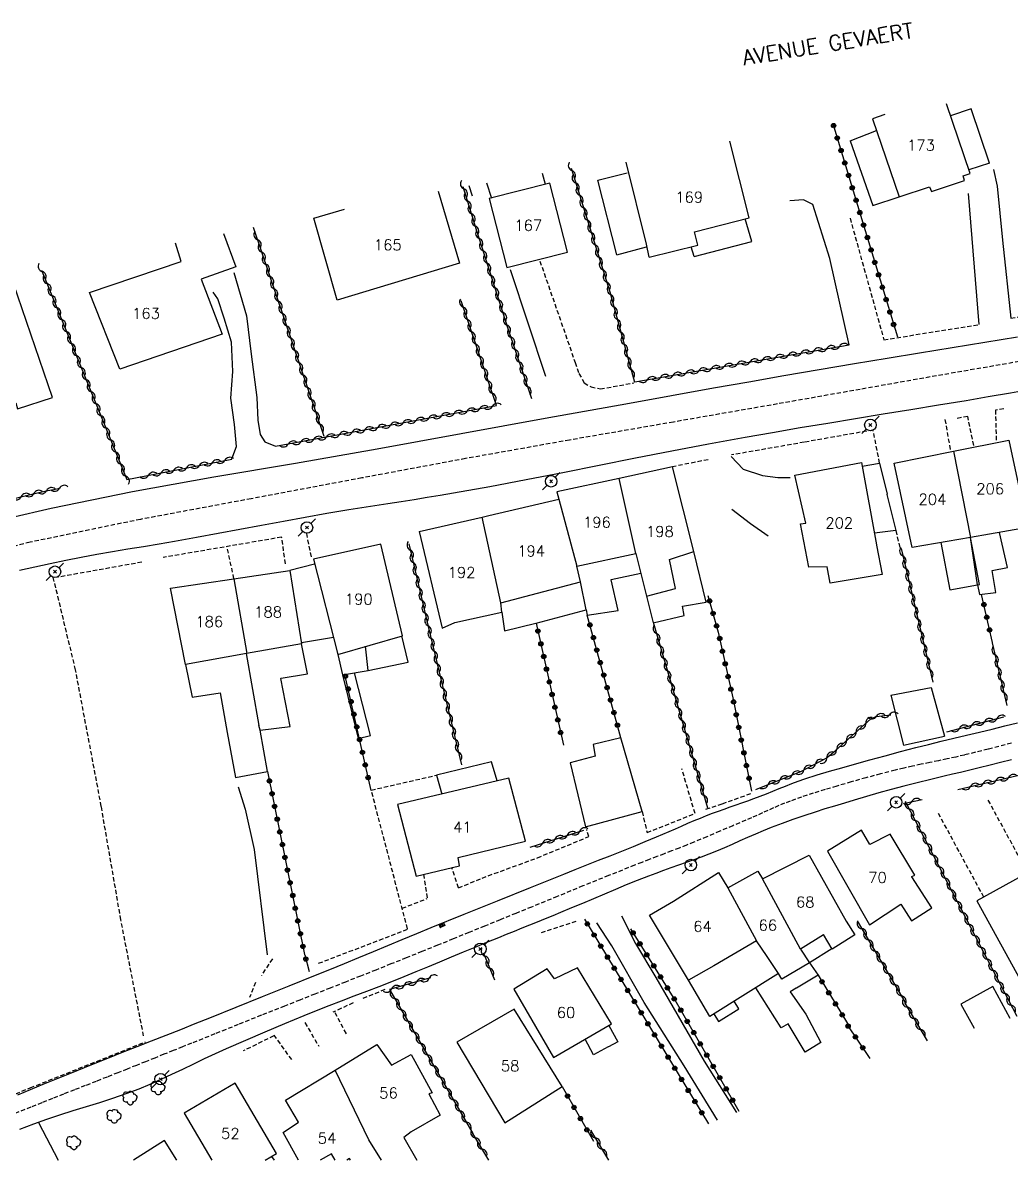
# Model space of a CAD drawing. Header units: millimetres. Extents: x 159000 to 160002, y 156999 to 158000.
# Drawn here: x 159634.4 to 159748.6, y 157000 to 157131.4 of the extents above; entities that cross this region are included whole.
import ezdxf
from ezdxf.enums import TextEntityAlignment as Align

# ---------------------------------------------------------------- set-up
doc = ezdxf.new("R2010")
doc.units = ezdxf.units.MM
doc.linetypes.add('DASHED', pattern=[0.75, 0.5, -0.25])
doc.layers.get('0').update_dxf_attribs({"linetype": 'CONTINUOUS'})
for name, color, linetype in [('W0001', 6, 'DASHED'), ('W0008', 7, 'CONTINUOUS'), ('W0014', 7, 'CONTINUOUS'), ('W0017', 7, 'CONTINUOUS'), ('W0101', 7, 'CONTINUOUS'), ('W0104', 1, 'CONTINUOUS'), ('W0112', 1, 'DASHED'), ('W0300', 7, 'CONTINUOUS'), ('W0310', 3, 'CONTINUOUS'), ('W0323', 7, 'CONTINUOUS'), ('W0401', 7, 'CONTINUOUS'), ('W0473', 7, 'CONTINUOUS'), ('W0989', 7, 'CONTINUOUS'), ('W0991', 7, 'CONTINUOUS'), ('W1102', 7, 'CONTINUOUS')]:
    doc.layers.add(name, color=color, linetype=linetype)
doc.styles.get("Standard").update_dxf_attribs({"font": 'romans.shx', "width": 0.85})

# ---------------------------------------------------------------- blocks, each defined once
blk = doc.blocks.new('T473')
for p, q in [((-0.166667, 0.166667), (0.166667, -0.166667)), ((-0.166667, -0.166667), (0.166667, 0.166667)), ((0.500001, 0.500001), (1.000002, 1.000002)), ((-1.000002, -1.000002), (-0.500001, -0.500001))]:
    blk.add_line(p, q)
blk.add_ellipse((0, 0), major_axis=(0.471405, 0.471405), ratio=1, start_param=5.4977871438, end_param=11.780972451)
blk = doc.blocks.new('T401')
for p, q in [((-0.3, 0.3), (0, 0.3)), ((-0.3, -0.25), (-0.3, 0.3)), ((-0.3, 0.15), (0, 0.15)), ((-0.3, 0), (0, 0)), ((0, 0.3), (0, -0.25)), ((-0.3, -0.15), (0, -0.15)), ((-0.3, -0.25), (-0.3, -0.3)), ((-0.3, -0.3), (0, -0.3)), ((0, -0.3), (0, -0.25))]:
    blk.add_line(p, q)
blk = doc.blocks.new('T300')
for p, q in [((-0.8, 0.51), (-0.86, 0.34)), ((-0.86, 0.34), (-0.86, 0.17)), ((-0.86, 0.17), (-0.74, 0.06)), ((-0.69, 0.63), (-0.8, 0.51)), ((-0.8, -0.06), (-0.74, 0.06)), ((-0.74, 0.06), (-0.69, 0.11)), ((-0.57, 0.69), (-0.69, 0.63)), ((-0.46, 0.69), (-0.57, 0.69)), ((-0.29, 0.63), (-0.46, 0.69)), ((-0.29, 0.63), (-0.17, 0.74)), ((-0.23, 0.57), (-0.29, 0.63)), ((-0.17, 0.74), (-0.06, 0.8)), ((-0.06, 0.8), (0.06, 0.8)), ((0.06, 0.8), (0.23, 0.74)), ((0.23, 0.74), (0.34, 0.63)), ((0.34, 0.63), (0.4, 0.51)), ((0.46, 0.46), (0.34, 0.46)), ((0.4, 0.51), (0.4, 0.46)), ((0.57, 0.4), (0.46, 0.46)), ((0.57, 0.4), (0.69, 0.29)), ((0.69, 0.29), (0.74, 0.17)), ((0.74, 0.06), (0.69, -0.17)), ((0.74, 0.17), (0.74, 0.06)), ((-0.8, -0.17), (-0.8, -0.06)), ((-0.8, -0.23), (-0.8, -0.17)), ((-0.74, -0.34), (-0.8, -0.23)), ((-0.69, -0.4), (-0.74, -0.34)), ((-0.51, -0.46), (-0.69, -0.4)), ((-0.4, -0.46), (-0.51, -0.46)), ((-0.4, -0.46), (-0.34, -0.46)), ((-0.34, -0.46), (-0.34, -0.4)), ((-0.34, -0.51), (-0.34, -0.46)), ((-0.29, -0.63), (-0.34, -0.51)), ((-0.17, -0.74), (-0.29, -0.63)), ((-0.06, -0.8), (-0.17, -0.74)), ((0.06, -0.8), (-0.06, -0.8)), ((0.17, -0.74), (0.06, -0.8)), ((0.23, -0.69), (0.17, -0.74)), ((0.29, -0.46), (0.23, -0.46)), ((0.29, -0.63), (0.23, -0.69)), ((0.46, -0.4), (0.29, -0.46)), ((0.34, -0.51), (0.29, -0.63)), ((0.34, -0.51), (0.34, -0.46)), ((0.57, -0.34), (0.46, -0.4)), ((0.63, -0.29), (0.57, -0.34)), ((0.69, -0.17), (0.63, -0.29))]:
    blk.add_line(p, q)
blk = doc.blocks.new('t310o')
at = {"color": 0, "linetype": 'Continuous'}
for centre, start, end in [((-0.5, 0.38), 216.8699, 323.1304), ((0.5, -0.37), 36.8699, 143.1303)]:
    blk.add_arc(centre, 0.625, start, end, dxfattribs=at)
blk = doc.blocks.new('t323o')
at = {"color": 0, "linetype": 'Continuous'}
for radius in [0.25, 0.15]:
    blk.add_circle((0, 0), radius, dxfattribs=at)

msp = doc.modelspace()

# ---------------------------------------------------------------- linework, layer by layer
at = {"layer": 'W0001'}
for points in [[(159825.43, 157101.82), (159820.77, 157101.36), (159816.12, 157100.92), (159811.46, 157100.48), (159806.8, 157100.03), (159802.14, 157099.57), (159797.49, 157099.07), (159792.84, 157098.54), (159784.57, 157097.5), (159776.31, 157096.38), (159768.06, 157095.2), (159759.82, 157093.95), (159750.24, 157092.39), (159740.67, 157090.74), (159731.11, 157089.05), (159721.55, 157087.36), (159709.53, 157085.27), (159697.52, 157083.19), (159685.52, 157081.05), (159673.53, 157078.81), (159660.75, 157076.41), (159647.96, 157074.03), (159635.21, 157071.39), (159622.58, 157068.24)], [(159748.59, 157048.18), (159745.88, 157047.48), (159743.16, 157046.81), (159742.16, 157046.58), (159741.16, 157046.36), (159740.16, 157046.15), (159739.16, 157045.95), (159738.15, 157045.74), (159737.15, 157045.52), (159736.15, 157045.3), (159735.16, 157045.06), (159733.46, 157044.63), (159731.77, 157044.18), (159730.08, 157043.71), (159728.4, 157043.21), (159727.05, 157042.81), (159725.69, 157042.39), (159724.35, 157041.95), (159723.02, 157041.48), (159722.37, 157041.23), (159721.72, 157040.96), (159721.08, 157040.69), (159720.45, 157040.41), (159719.81, 157040.12), (159719.18, 157039.84), (159718.54, 157039.56), (159717.9, 157039.28), (159716.4, 157038.64), (159714.9, 157038), (159713.4, 157037.36), (159711.9, 157036.74), (159711.04, 157036.4), (159710.19, 157036.06), (159709.33, 157035.73), (159708.47, 157035.4), (159707.61, 157035.07), (159706.75, 157034.75), (159705.89, 157034.41), (159705.04, 157034.08), (159702.05, 157032.88), (159699.08, 157031.68), (159696.1, 157030.46), (159693.13, 157029.25), (159691.32, 157028.52), (159689.51, 157027.78), (159687.7, 157027.04), (159685.89, 157026.31), (159684.08, 157025.57), (159682.28, 157024.83), (159680.46, 157024.1), (159678.65, 157023.37), (159676.9, 157022.67), (159675.15, 157021.97), (159673.39, 157021.28), (159671.64, 157020.59), (159669.88, 157019.89), (159668.12, 157019.2), (159666.37, 157018.51), (159664.61, 157017.81), (159661.93, 157016.74), (159659.24, 157015.67), (159656.56, 157014.59), (159653.88, 157013.52), (159652.81, 157013.09), (159651.75, 157012.66), (159650.68, 157012.24), (159649.62, 157011.81), (159648.55, 157011.38), (159647.49, 157010.96), (159646.42, 157010.53), (159645.36, 157010.11), (159644.1, 157009.61), (159642.84, 157009.11), (159641.59, 157008.62), (159640.33, 157008.12), (159639.07, 157007.63), (159637.82, 157007.13), (159636.56, 157006.63), (159635.31, 157006.13), (159632.44, 157004.99)]]:
    msp.add_lwpolyline(points, dxfattribs=at)
at = {"layer": 'W0008'}
for points in [[(159633.8, 157007.57), (159636.71, 157008.77), (159639.62, 157009.96), (159642.54, 157011.13), (159644.21, 157011.81), (159645.89, 157012.48), (159647.57, 157013.14), (159649.25, 157013.8), (159650.94, 157014.46), (159652.62, 157015.12), (159654.3, 157015.78), (159655.97, 157016.45), (159659.03, 157017.67), (159662.08, 157018.9), (159665.13, 157020.13), (159668.18, 157021.37), (159669.85, 157022.05), (159671.52, 157022.74), (159673.2, 157023.43), (159674.87, 157024.13), (159676.54, 157024.82), (159678.21, 157025.51), (159679.88, 157026.2), (159681.56, 157026.88), (159685.38, 157028.43), (159689.2, 157029.97), (159693.03, 157031.51), (159696.86, 157033.04), (159698.2, 157033.58), (159699.55, 157034.12), (159700.89, 157034.65), (159702.24, 157035.18), (159703.58, 157035.72), (159704.92, 157036.26), (159706.26, 157036.81), (159707.6, 157037.36), (159708.32, 157037.66), (159709.04, 157037.97), (159709.76, 157038.29), (159710.48, 157038.6), (159711.2, 157038.92), (159711.92, 157039.23), (159712.65, 157039.53), (159713.37, 157039.82), (159714.05, 157040.08), (159714.73, 157040.33), (159715.41, 157040.57), (159716.09, 157040.81), (159716.77, 157041.05), (159717.45, 157041.29), (159718.13, 157041.53), (159718.81, 157041.78), (159719.55, 157042.06), (159720.28, 157042.34), (159721.02, 157042.64), (159721.75, 157042.93), (159722.48, 157043.22), (159723.21, 157043.51), (159723.95, 157043.78), (159724.7, 157044.04), (159726.13, 157044.51), (159727.56, 157044.93), (159729.01, 157045.34), (159730.45, 157045.75), (159732.22, 157046.24), (159734, 157046.73), (159735.77, 157047.2), (159737.55, 157047.66), (159739.01, 157048.03), (159740.48, 157048.4), (159741.94, 157048.75), (159743.41, 157049.11), (159744.88, 157049.46), (159746.34, 157049.81), (159747.81, 157050.17), (159749.27, 157050.53)], [(159748.58, 157046.25), (159747.34, 157045.94), (159746.11, 157045.63), (159744.87, 157045.33), (159743.64, 157045.02), (159742.7, 157044.8), (159741.77, 157044.58), (159740.83, 157044.36), (159739.89, 157044.14), (159738.95, 157043.92), (159738.02, 157043.69), (159737.08, 157043.46), (159736.15, 157043.22), (159734.71, 157042.83), (159733.28, 157042.43), (159731.85, 157042.01), (159730.42, 157041.59), (159729.29, 157041.26), (159728.16, 157040.92), (159727.02, 157040.58), (159725.9, 157040.22), (159724.62, 157039.79), (159723.35, 157039.36), (159722.08, 157038.9), (159720.82, 157038.43), (159719.91, 157038.06), (159719.01, 157037.68), (159718.11, 157037.29), (159717.21, 157036.89), (159716.32, 157036.49), (159715.42, 157036.09), (159714.52, 157035.71), (159713.61, 157035.34), (159712.75, 157035.01), (159711.88, 157034.69), (159711, 157034.38), (159710.13, 157034.07), (159709.25, 157033.77), (159708.38, 157033.46), (159707.51, 157033.14), (159706.64, 157032.82), (159705.36, 157032.31), (159704.09, 157031.8), (159702.83, 157031.27), (159701.56, 157030.74), (159700.3, 157030.2), (159699.03, 157029.67), (159697.77, 157029.14), (159696.5, 157028.61), (159695.6, 157028.25), (159694.71, 157027.89), (159693.81, 157027.52), (159692.91, 157027.16), (159692.01, 157026.8), (159691.12, 157026.44), (159690.22, 157026.08), (159689.32, 157025.71), (159687.96, 157025.15), (159686.59, 157024.59), (159685.23, 157024.02), (159683.87, 157023.45), (159682.51, 157022.88), (159681.14, 157022.31), (159679.78, 157021.75), (159678.41, 157021.19), (159676.97, 157020.62), (159675.52, 157020.05), (159674.07, 157019.5), (159672.62, 157018.94), (159671.17, 157018.38), (159669.73, 157017.82), (159668.28, 157017.26), (159666.84, 157016.68), (159664.59, 157015.75), (159662.33, 157014.8), (159660.09, 157013.84), (159657.85, 157012.86), (159656.59, 157012.29), (159655.33, 157011.7), (159654.08, 157011.1), (159652.83, 157010.5), (159651.57, 157009.9), (159650.31, 157009.32), (159649.04, 157008.76), (159647.76, 157008.23), (159646.26, 157007.67), (159644.74, 157007.14), (159643.22, 157006.64), (159641.69, 157006.16), (159640.16, 157005.69), (159638.63, 157005.2), (159637.11, 157004.7), (159635.6, 157004.16), (159633.99, 157003.55)]]:
    msp.add_lwpolyline(points, dxfattribs=at)
at = {"layer": 'W0014'}
for points in [[(159749.3, 157095.06), (159745.53, 157094.46), (159741.75, 157093.85), (159737.98, 157093.24), (159734.21, 157092.63), (159730.44, 157092), (159726.37, 157091.31), (159722.3, 157090.6), (159718.23, 157089.89), (159714.17, 157089.17), (159704.45, 157087.43), (159694.73, 157085.67), (159685.01, 157083.9), (159675.3, 157082.13), (159665.88, 157080.49), (159656.45, 157078.91), (159647.03, 157077.23), (159637.66, 157075.3), (159632.99, 157074.2)], [(159634, 157068.16), (159637.55, 157068.95), (159639.33, 157069.33), (159641.12, 157069.67), (159642.92, 157070), (159644.72, 157070.31), (159646.51, 157070.61), (159648.31, 157070.91), (159650.11, 157071.21), (159651.91, 157071.53), (159654.42, 157071.99), (159656.94, 157072.45), (159659.45, 157072.91), (159661.96, 157073.37), (159664.48, 157073.83), (159666.99, 157074.28), (159669.51, 157074.73), (159672.03, 157075.16), (159673.53, 157075.41), (159675.04, 157075.65), (159676.56, 157075.88), (159678.07, 157076.11), (159679.58, 157076.34), (159681.09, 157076.58), (159682.6, 157076.82), (159684.11, 157077.08), (159688.33, 157077.84), (159692.54, 157078.63), (159696.75, 157079.45), (159700.96, 157080.28), (159705.17, 157081.12), (159709.37, 157081.94), (159713.59, 157082.75), (159717.81, 157083.52), (159720.99, 157084.08), (159724.18, 157084.63), (159727.37, 157085.16), (159730.57, 157085.69), (159733.76, 157086.21), (159736.95, 157086.73), (159740.14, 157087.25), (159743.34, 157087.78), (159745.9, 157088.22), (159748.46, 157088.66), (159751.01, 157089.11)]]:
    msp.add_lwpolyline(points, dxfattribs=at)
at = {"layer": 'W0017'}
for points in [[(159746.5, 157114.43), (159746.94, 157112.51), (159747.54, 157106.27), (159748.52, 157097.26)], [(159744.86, 157096.55), (159743.64, 157111.66)], [(159727.59, 157104.18), (159725.64, 157110.41), (159724.56, 157110.95), (159722.97, 157110.81)], [(159729.84, 157094.21), (159727.59, 157104.18)], [(159658.75, 157102.53), (159660.2, 157097.55), (159660.76, 157093.12), (159661.41, 157088.12), (159661.54, 157085.5), (159661.78, 157083.82), (159662.32, 157083), (159663.57, 157082.5)], [(159694.81, 157090.54), (159690.73, 157102.86)], [(159658.53, 157081.03), (159659.05, 157082.46), (159658.81, 157084.98), (159658.39, 157088.04), (159658.63, 157091.11), (159658.5, 157094.49), (159657.65, 157097.28), (159656.92, 157099.49), (159656.35, 157100.29)], [(159716.2, 157081.31), (159717.61, 157079.84), (159719.81, 157079.08), (159721.59, 157078.86), (159723.04, 157078.88)], [(159720.47, 157072.1), (159718.45, 157073.51), (159716.3, 157075.18)], [(159659.27, 157043.12), (159660.05, 157040.54), (159661.09, 157035.91), (159662.62, 157023.71)], [(159714.62, 157004.63), (159710.76, 157010.92), (159706.17, 157018.23), (159702.43, 157024.75), (159700.68, 157027.44)], [(159703.52, 157028.23), (159705.14, 157025.03), (159707.5, 157021.11), (159713.07, 157011.45), (159716.81, 157005.52)], [(159636.18, 157004.37), (159638.44, 157000)]]:
    msp.add_lwpolyline(points, dxfattribs=at)
at = {"layer": 'W0101'}
for points in [[(159733.94, 157120.8), (159732.54, 157120.3), (159735.61, 157111.3), (159739.13, 157112.45), (159739.36, 157111.91), (159743.16, 157113.19), (159743, 157113.7), (159743.82, 157113.98), (159741.07, 157122.02)], [(159706.74, 157104.32), (159712.36, 157105.72), (159711.99, 157107.24), (159718.3, 157108.86), (159716.04, 157117.73)], [(159704.02, 157115.3), (159706.37, 157105.81), (159706.68, 157104.32)], [(159682.36, 157111.96), (159684.82, 157103.64), (159670.68, 157099.37), (159667.98, 157108.81), (159671.55, 157109.86)], [(159642.08, 157100.24), (159652.66, 157103.82), (159652.03, 157105.94)], [(159657.56, 157107.05), (159658.97, 157103.19), (159654.97, 157101.79)], [(159654.97, 157101.79), (159657.41, 157095.41), (159645.58, 157091.39), (159642.08, 157100.24)], [(159741.91, 157081.91), (159748.29, 157083.18), (159750.45, 157073.09), (159743.85, 157071.95)], [(159735.03, 157080.54), (159741.91, 157081.91)], [(159709.43, 157080.11), (159703.27, 157078.77)], [(159705.19, 157070.1), (159706.44, 157065.15), (159709.79, 157066.06), (159709.08, 157069.4), (159711.88, 157070.3), (159709.42, 157080.11)], [(159743.85, 157071.95), (159737.12, 157070.79), (159735.03, 157080.54)], [(159703.27, 157078.77), (159696.08, 157077.2), (159696.29, 157076.38)], [(159687.45, 157074.3), (159688.2, 157074.47), (159696.29, 157076.38)], [(159680.15, 157072.63), (159687.45, 157074.3)], [(159680.15, 157072.63), (159682.83, 157061.48), (159684.27, 157062.12), (159689.7, 157063.32), (159689.59, 157064.38)], [(159698.36, 157068.63), (159705.19, 157070.1)], [(159658.77, 157067.18), (159665.23, 157068.14)], [(159665.23, 157068.14), (159666.57, 157059.67), (159660.2, 157058.52)], [(159689.59, 157064.38), (159698.8, 157066.8), (159698.36, 157068.63)], [(159651.45, 157066.09), (159658.77, 157067.18)], [(159660.2, 157058.52), (159653.18, 157057.26), (159651.45, 157066.09)], [(159719.82, 157032.51), (159725.23, 157035.26), (159729.48, 157027.6), (159730.51, 157026.02), (159727.86, 157024.37), (159726.89, 157026.06), (159726.89, 157026.04), (159724.2, 157024.4)], [(159719.14, 157025.34), (159714.22, 157022.44), (159711.26, 157020.79), (159711.26, 157020.79), (159706.76, 157028.3), (159709.56, 157029.91), (159709.56, 157029.93), (159714.73, 157033.23), (159715.84, 157031.45)], [(159715.84, 157031.45), (159719.3, 157033.38), (159719.82, 157032.51)], [(159724.2, 157024.4), (159724.2, 157024.37), (159725.25, 157022.81), (159722.05, 157020.92), (159721.67, 157021.56), (159720.35, 157023.52), (159720.35, 157023.55), (159719.14, 157025.34)], [(159670.44, 157010.41), (159675.28, 157013.37), (159676.97, 157010.97), (159676.97, 157011), (159679.22, 157012.23), (159681.65, 157007.8), (159681.27, 157007.68), (159682.6, 157005.2), (159679.25, 157003.27), (159678.41, 157002.64), (159679.88, 157000)], [(159664.74, 157006.94), (159670.44, 157010.41)], [(159662.37, 157000), (159663.7, 157000.78), (159658.92, 157008.9), (159653.01, 157005.43)], [(159666.21, 157000), (159664.45, 157003.19), (159666.24, 157004.39), (159664.74, 157006.94)], [(159653.01, 157005.43), (159656.2, 157000)], [(159650.73, 157002.28), (159647.15, 157000)], [(159652.18, 157000), (159650.73, 157002.28)], [(159670.45, 157000), (159670.04, 157000.76), (159668.71, 157000)], [(159672.24, 157000), (159672.13, 157000.2), (159671.79, 157000)]]:
    msp.add_lwpolyline(points, dxfattribs=at)
for points in [[(159688.25, 157111.08), (159690.3, 157103.11), (159697.29, 157104.91), (159695.24, 157112.88)], [(159637.8, 157088.11), (159633.3, 157101.27), (159628.82, 157099.72), (159630.18, 157095.77), (159622.78, 157093.42), (159625.72, 157084.95), (159633.57, 157087.49), (159633.75, 157086.79)], [(159723.58, 157079.13), (159731.26, 157080.59), (159733.01, 157071.08), (159733.01, 157071.05), (159733.65, 157067.68), (159727.66, 157066.65), (159727.31, 157068.54), (159725.18, 157068.51), (159724.22, 157073.5), (159724.84, 157073.6)], [(159667.94, 157069.45), (159670.75, 157058.44), (159678.25, 157060.59), (159675.74, 157071.17)], [(159677.66, 157041.08), (159679.82, 157032.82), (159684.83, 157034.02), (159684.68, 157034.99), (159692.43, 157036.87), (159690.52, 157044.13)], [(159727.34, 157035.69), (159732.2, 157027.21), (159735.82, 157029.58), (159737.03, 157027.67), (159739.37, 157029.15), (159737.09, 157032.74), (159737.09, 157032.76), (159737.41, 157032.93), (159734.58, 157037.66), (159732.22, 157036.47), (159731.27, 157038.11)], [(159744.6, 157029.96), (159750.07, 157020.04), (159760.55, 157025.81), (159755.08, 157035.73)], [(159691.1, 157019.75), (159695.7, 157011.88), (159702.38, 157015.75), (159698.46, 157022.24), (159695.78, 157020.95), (159694.96, 157022.11)], [(159684.51, 157013.64), (159690.05, 157004.33), (159696.69, 157008.5), (159691.13, 157017.47)]]:
    msp.add_lwpolyline(points, close=True, dxfattribs=at)
at = {"layer": 'W0104'}
for points in [[(159746.05, 157115.16), (159743.94, 157121.46), (159741.54, 157120.64)], [(159729.94, 157117.77), (159733, 157118.94)], [(159729.94, 157117.77), (159732.57, 157110.29), (159735.61, 157111.3)], [(159746.05, 157115.16), (159743.67, 157114.42)], [(159694.39, 157114.02), (159694.72, 157112.75)], [(159703.01, 157104.57), (159700.81, 157113.2), (159704.18, 157114.07)], [(159687.96, 157112.92), (159688.51, 157111.15)], [(159711.92, 157104.41), (159718.58, 157106.11), (159717.82, 157108.73)], [(159703.01, 157104.57), (159706.43, 157105.51)], [(159711.92, 157104.41), (159711.6, 157105.53)], [(159731.33, 157080.18), (159733.36, 157080.53), (159734.21, 157076.93), (159734.2, 157076.9), (159735.23, 157072.74), (159732.76, 157072.42)], [(159740.43, 157071.36), (159741.48, 157065.91), (159744.68, 157066.45), (159744.88, 157065.34), (159746.79, 157065.6), (159746.34, 157068.14), (159748.14, 157068.47), (159747.21, 157072.53)], [(159744.68, 157066.45), (159743.85, 157071.95)], [(159744.68, 157066.45), (159744.89, 157066.5), (159743.85, 157071.95)], [(159706.44, 157065.15), (159707.21, 157062.06), (159710.79, 157062.94), (159710.59, 157064), (159713.33, 157064.47), (159711.88, 157070.3)], [(159668.09, 157068.87), (159665.23, 157068.14)], [(159689.7, 157063.32), (159690.04, 157061.15), (159693.65, 157062.05), (159693.68, 157062.05), (159699.46, 157063.59), (159699.58, 157062.96), (159703.15, 157063.49), (159702.36, 157067.04), (159702.36, 157067.07), (159705.77, 157067.82)], [(159699.46, 157063.59), (159698.8, 157066.8)], [(159670.25, 157060.38), (159666.56, 157059.75)], [(159670.75, 157058.44), (159671.29, 157056.07), (159674.28, 157056.56), (159678.91, 157057.54), (159678.17, 157060.57)], [(159653.18, 157057.26), (159653.94, 157053.49), (159657.19, 157054.01), (159657.98, 157049.43), (159658.93, 157044.23), (159662.65, 157044.92), (159661.8, 157049.68), (159665.25, 157050.11), (159664.2, 157055.65), (159664.23, 157055.67), (159667.26, 157056.17), (159666.57, 157059.67)], [(159674.28, 157056.56), (159673.98, 157059.37)], [(159661.8, 157049.68), (159661.64, 157050.23), (159661.67, 157050.23), (159660.2, 157058.52)], [(159671.29, 157056.07), (159673.12, 157048.73), (159674.54, 157049.06), (159672.71, 157056.3)], [(159734.66, 157053.74), (159739.32, 157054.59), (159740.85, 157048.99)], [(159734.66, 157053.74), (159736.1, 157047.93)], [(159736.1, 157047.93), (159740.85, 157048.99)], [(159689.16, 157043.81), (159688.5, 157046.01), (159682.18, 157044.48), (159682.8, 157042.3)], [(159727.85, 157024.43), (159725.25, 157022.81)], [(159725.19, 157022.91), (159726.24, 157021.37), (159723.76, 157019.89), (159723.71, 157019.89), (159723.01, 157019.46), (159724.85, 157016.89), (159726.57, 157013.6), (159724.75, 157012.48), (159722.8, 157015.74), (159722, 157015.28), (159719.04, 157019.9)], [(159721.67, 157021.56), (159721.69, 157021.56), (159713.76, 157016.62), (159711.26, 157020.79)], [(159748.45, 157016.37), (159746.45, 157020.07), (159742.74, 157018.04)], [(159714.22, 157016.91), (159714.74, 157016.02), (159717.1, 157017.49), (159716.57, 157018.37)], [(159742.74, 157018.04), (159744.27, 157015.26)], [(159702.09, 157015.58), (159703.12, 157013.68), (159702.03, 157013.11), (159702, 157013.09), (159700.3, 157012.19), (159699.33, 157013.98)], [(159663.12, 157000.44), (159663.41, 157000)]]:
    msp.add_lwpolyline(points, dxfattribs=at)
msp.add_lwpolyline([(159699.39, 157038.51), (159705.92, 157040.28), (159703.46, 157048.81), (159700.26, 157048.04), (159700.51, 157046.67), (159697.59, 157045.9)], close=True, dxfattribs=at)
at = {"layer": 'W0112'}
for points in [[(159729.94, 157108.82), (159733.85, 157094.78), (159744.89, 157096.53)], [(159694.11, 157103.87), (159698.18, 157092.16), (159698.62, 157090.88), (159699.22, 157089.8), (159700.02, 157089.34), (159701.1, 157089.09), (159704.98, 157089.8)], [(159748.52, 157097.26), (159760.42, 157099.23)], [(159747.72, 157086.78), (159746.74, 157086.66), (159746.83, 157083.07)], [(159740.9, 157085.56), (159741.52, 157082.07)], [(159744.24, 157082.57), (159743.54, 157085.93), (159742.33, 157085.7)], [(159733.36, 157080.53), (159732.6, 157084.35), (159724.64, 157082.94)], [(159724.64, 157082.94), (159716.25, 157081.47)], [(159713.54, 157080.92), (159709.43, 157080.11)], [(159664.73, 157068.91), (159664.27, 157071.97), (159650.59, 157069.63)], [(159667.13, 157072.41), (159667.72, 157069.51)], [(159735.23, 157072.74), (159735.72, 157070.66)], [(159658.77, 157067.18), (159657.98, 157070.79)], [(159648.12, 157069.08), (159638.48, 157067.36)], [(159648.33, 157014.36), (159645.7, 157027.78), (159643.44, 157040.88), (159640.47, 157056.64), (159637.88, 157067.39)], [(159678.81, 157026.74), (159674.63, 157042.76), (159682.18, 157044.48)], [(159712.03, 157040.05), (159710.52, 157045.2)], [(159713.29, 157040.57), (159715.18, 157041.18), (159718.68, 157042.44)], [(159745.87, 157041.61), (159750.46, 157033.19)], [(159705.92, 157040.28), (159706.49, 157037.85)], [(159745.39, 157030.4), (159740.04, 157040.28)], [(159706.49, 157037.85), (159712.03, 157040.05)], [(159699.77, 157037.39), (159699.52, 157038.19)], [(159684.7, 157031.45), (159687.43, 157032.6), (159693.85, 157034.94), (159699.77, 157037.39)], [(159684.7, 157031.45), (159683.93, 157033.81)], [(159680.68, 157033.03), (159681.1, 157030.23)], [(159678.19, 157029.1), (159681.1, 157030.23)], [(159698.28, 157027.59), (159694.12, 157026.22)], [(159668.55, 157022.76), (159678.83, 157026.68)], [(159663.2, 157023.27), (159661.93, 157021.34)], [(159661.26, 157020.53), (159660.56, 157018.8)], [(159676.21, 157019.71), (159673.66, 157018.67)], [(159672.54, 157018.18), (159670.18, 157017.09)], [(159671.75, 157014.62), (159670.39, 157017.13)], [(159666.96, 157015.9), (159668.57, 157013.16)], [(159663.37, 157014.37), (159659.83, 157012.62)], [(159665.44, 157011.62), (159663.38, 157014.49)], [(159615.7, 157000), (159620.41, 157002.25), (159635.24, 157008.37), (159648.56, 157013.68)]]:
    msp.add_lwpolyline(points, dxfattribs=at)
at = {"layer": 'W0310'}
for points in [[(159697.71, 157114.59), (159702.19, 157100.3), (159705.05, 157089.88)], [(159693.17, 157087.95), (159690.46, 157096.04), (159686.79, 157107.46), (159685.26, 157112.46)], [(159686.32, 157111.35), (159685.93, 157112.57)], [(159669.18, 157083.6), (159661.02, 157107.75)], [(159636.54, 157102.83), (159646.39, 157078.62), (159647.41, 157078.84)], [(159689.11, 157087.17), (159685.01, 157099.29)], [(159705.08, 157089.91), (159729.84, 157094.21)], [(159663.57, 157082.47), (159689.11, 157087.17)], [(159647.41, 157078.84), (159658.54, 157081)], [(159633.17, 157076.41), (159635.93, 157077.07), (159636.59, 157077.22), (159637.26, 157077.37), (159637.94, 157077.5), (159638.61, 157077.62)], [(159678.95, 157071.22), (159681.21, 157061.67), (159685.06, 157045.69)], [(159735.84, 157070.66), (159739.5, 157055.22)], [(159707.21, 157062.14), (159713.49, 157040.7)], [(159748.08, 157052.53), (159746.38, 157059.76)], [(159719.06, 157042.83), (159724.32, 157044.93), (159727.2, 157046.45), (159728.22, 157047.31), (159732.34, 157051), (159732.95, 157051.27), (159734.66, 157051.46)], [(159741.11, 157049.5), (159747.72, 157051.23)], [(159742.41, 157042.82), (159753.05, 157045.32)], [(159749.24, 157016.59), (159744.44, 157025.83), (159736.43, 157041.3), (159738.26, 157041.68)], [(159693, 157036.17), (159699.19, 157038.14)], [(159730.78, 157027.64), (159736.26, 157018.3), (159736.26, 157018.16), (159738.84, 157013.81)], [(159688.9, 157020.79), (159687.65, 157023.89)], [(159681.48, 157021.06), (159676.72, 157019.74), (159686.37, 157003.1)], [(159702.06, 157000), (159700, 157003.48)], [(159688.22, 157000), (159686.37, 157003.1)]]:
    msp.add_lwpolyline(points, dxfattribs=at)
at = {"layer": 'W0323'}
for points in [[(159727.95, 157119.77), (159731.42, 157108.29), (159735.41, 157095.1)], [(159713.53, 157065.23), (159714.71, 157061.02), (159716.46, 157053.08), (159718.57, 157042.65)], [(159746.38, 157059.79), (159745.14, 157065.37)], [(159703.46, 157048.81), (159699.58, 157062.96)], [(159693.68, 157062.05), (159696.83, 157047.94)], [(159674.6, 157042.73), (159671.59, 157056.12)], [(159662.65, 157044.92), (159666.92, 157023.77), (159666.95, 157023.72), (159667.46, 157021.79)], [(159699.26, 157027.85), (159707.9, 157013.59), (159713.58, 157004.21)], [(159717.15, 157005.65), (159716.37, 157006.96), (159709.73, 157018.49), (159704.6, 157026.72)], [(159726.24, 157021.37), (159729.64, 157015.8), (159729.61, 157015.66), (159732.23, 157011.75)], [(159696.69, 157008.5), (159700.29, 157002.2)]]:
    msp.add_lwpolyline(points, dxfattribs=at)
at = {"layer": 'W1102'}
for points in [[(159741.91, 157081.91), (159743.85, 157071.95)], [(159705.19, 157070.1), (159703.27, 157078.77)], [(159696.3, 157076.36), (159698.36, 157068.63)], [(159689.59, 157064.38), (159687.45, 157074.3)], [(159658.77, 157067.18), (159660.24, 157058.53)], [(159724.2, 157024.4), (159719.82, 157032.51)], [(159715.84, 157031.45), (159719.14, 157025.34)], [(159675.82, 157000), (159674.33, 157002.34), (159670.44, 157010.41)]]:
    msp.add_lwpolyline(points, dxfattribs=at)

# ---------------------------------------------------------------- block references
at = {"layer": 'W0300'}
for p in [(159650.03, 157008.35), (159646.79, 157007.18), (159644.95, 157005.07), (159640.28, 157002.02)]:
    msp.add_blockref('T300', p, dxfattribs=at)
at = {"layer": 'W0310'}
for p, rotation in [((159697.8, 157114.32), 287.3920958055319), ((159698.24, 157112.89), 287.3920958055319), ((159685.34, 157112.21), 107.0195817006574), ((159698.69, 157111.46), 287.3920958055319), ((159685.78, 157110.78), 107.0195817006574), ((159686.22, 157109.34), 107.0195817006574), ((159699.14, 157110.03), 287.3920958055319), ((159686.65, 157107.91), 107.0195817006574), ((159699.59, 157108.6), 287.3920958055319), ((159661.5, 157106.33), 108.6661511566977), ((159687.11, 157106.48), 107.7906593678148), ((159700.04, 157107.17), 287.3920958055319), ((159661.98, 157104.91), 108.6661511566977), ((159687.56, 157105.05), 107.7906593678148), ((159700.49, 157105.73), 287.3920958055319), ((159688.02, 157103.62), 107.7906593678148), ((159700.93, 157104.3), 287.3920958055319), ((159636.61, 157102.66), 292.1452858430259), ((159662.46, 157103.49), 108.6661511566977), ((159701.38, 157102.87), 287.3920958055319), ((159637.17, 157101.27), 292.1452858430259), ((159662.94, 157102.07), 108.6661511566977), ((159688.48, 157102.19), 107.7906593678148), ((159701.83, 157101.44), 287.3920958055319), ((159637.74, 157099.88), 292.1452858430259), ((159663.42, 157100.65), 108.6661511566977), ((159688.94, 157100.77), 107.7906593678148), ((159702.27, 157100.01), 285.3644850501162), ((159638.3, 157098.49), 292.1452858430259), ((159663.9, 157099.23), 108.6661511566977), ((159685.26, 157098.54), 108.6918533898017), ((159689.4, 157099.34), 107.7906593678148), ((159702.67, 157098.56), 285.3644850501162), ((159638.87, 157097.11), 292.1452858430259), ((159664.38, 157097.81), 108.6661511566977), ((159685.75, 157097.12), 108.6918533898017), ((159689.86, 157097.91), 107.7906593678148), ((159703.06, 157097.11), 285.3644850501162), ((159639.43, 157095.72), 292.1452858430259), ((159664.86, 157096.39), 108.6661511566977), ((159686.23, 157095.7), 108.6918533898017), ((159690.31, 157096.48), 107.7906593678148), ((159703.46, 157095.67), 285.3644850501162), ((159665.34, 157094.97), 108.6661511566977), ((159690.79, 157095.06), 108.5416387757763), ((159640, 157094.33), 292.1452858430259), ((159665.82, 157093.54), 108.6661511566977), ((159686.71, 157094.28), 108.6918533898017), ((159691.26, 157093.64), 108.5416387757763), ((159703.86, 157094.22), 285.3644850501162), ((159727.25, 157093.76), 9.836917695027969), ((159728.72, 157094.01), 9.836917695027969), ((159640.56, 157092.94), 292.1452858430259), ((159666.3, 157092.12), 108.6661511566977), ((159687.19, 157092.86), 108.6918533898017), ((159691.74, 157092.21), 108.5416387757763), ((159704.26, 157092.77), 285.3644850501162), ((159719.86, 157092.48), 9.836917695027969), ((159721.33, 157092.73), 9.836917695027969), ((159722.81, 157092.99), 9.836917695027969), ((159724.29, 157093.24), 9.836917695027969), ((159725.77, 157093.5), 9.836917695027969), ((159641.13, 157091.55), 292.1452858430259), ((159666.78, 157090.7), 108.6661511566977), ((159687.67, 157091.44), 108.6918533898017), ((159692.22, 157090.79), 108.5416387757763), ((159704.65, 157091.33), 285.3644850501162), ((159712.47, 157091.19), 9.836917695027969), ((159713.94, 157091.45), 9.836917695027969), ((159715.42, 157091.71), 9.836917695027969), ((159716.9, 157091.96), 9.836917695027969), ((159718.38, 157092.22), 9.836917695027969), ((159641.69, 157090.16), 292.1452858430259), ((159667.26, 157089.28), 108.6661511566977), ((159688.15, 157090.01), 108.6918533898017), ((159692.69, 157089.37), 108.5416387757763), ((159706.55, 157090.17), 9.836917695027969), ((159708.03, 157090.43), 9.836917695027969), ((159709.51, 157090.68), 9.836917695027969), ((159710.99, 157090.94), 9.836917695027969), ((159642.26, 157088.77), 292.1452858430259), ((159667.74, 157087.86), 108.6661511566977), ((159688.63, 157088.59), 108.6918533898017), ((159642.83, 157087.38), 292.1452858430259), ((159688.65, 157087.09), 10.44072418587431), ((159643.39, 157085.99), 292.1452858430259), ((159668.22, 157086.44), 108.6661511566977), ((159682.75, 157086), 10.44072418587431), ((159684.22, 157086.27), 10.44072418587431), ((159685.7, 157086.54), 10.44072418587431), ((159687.17, 157086.82), 10.44072418587431), ((159643.96, 157084.6), 292.1452858430259), ((159668.7, 157085.02), 108.6661511566977), ((159675.37, 157084.64), 10.44072418587431), ((159676.85, 157084.91), 10.44072418587431), ((159678.32, 157085.19), 10.44072418587431), ((159679.8, 157085.46), 10.44072418587431), ((159681.27, 157085.73), 10.44072418587431), ((159644.52, 157083.21), 292.1452858430259), ((159668, 157083.28), 10.44072418587431), ((159669.47, 157083.55), 10.44072418587431), ((159670.95, 157083.83), 10.44072418587431), ((159672.42, 157084.1), 10.44072418587431), ((159673.9, 157084.37), 10.44072418587431), ((159645.09, 157081.82), 292.1452858430259), ((159665.05, 157082.74), 10.44072418587431), ((159666.52, 157083.01), 10.44072418587431), ((159645.65, 157080.43), 292.1452858430259), ((159656.25, 157080.56), 11.03382397198695), ((159657.72, 157080.85), 11.03382397198695), ((159646.22, 157079.04), 292.1452858430259), ((159650.36, 157079.41), 11.03382397198695), ((159651.83, 157079.7), 11.03382397198695), ((159653.3, 157079.98), 11.03382397198695), ((159654.78, 157080.27), 11.03382397198695), ((159648.89, 157079.12), 11.03382397198695), ((159634.2, 157076.66), 13.50033652110114), ((159635.66, 157077.01), 13.50033652110114), ((159637.12, 157077.34), 11.9070260212427), ((159638.6, 157077.62), 10.45625535015047), ((159679.13, 157070.49), 283.2861638791377), ((159736.04, 157069.81), 283.3326214843298), ((159679.47, 157069.03), 283.2861638791377), ((159736.38, 157068.35), 283.3326214843298), ((159679.81, 157067.57), 283.2861638791377), ((159736.73, 157066.89), 283.3326214843298), ((159680.16, 157066.11), 283.2861638791377), ((159737.08, 157065.43), 283.3326214843298), ((159680.5, 157064.65), 283.2861638791377), ((159680.85, 157063.19), 283.2861638791377), ((159737.42, 157063.97), 283.3326214843298), ((159681.19, 157061.73), 283.2861638791377), ((159737.77, 157062.51), 283.3326214843298), ((159681.54, 157060.27), 283.5431407090513), ((159707.58, 157060.85), 286.3266656371405), ((159738.11, 157061.06), 283.3326214843298), ((159708.01, 157059.41), 286.3266656371405), ((159738.46, 157059.6), 283.3326214843298), ((159681.9, 157058.81), 283.5431407090513), ((159708.43, 157057.97), 286.3266656371405), ((159738.8, 157058.14), 283.3326214843298), ((159746.71, 157058.37), 103.2494166868514), ((159682.25, 157057.35), 283.5431407090513), ((159708.85, 157056.53), 286.3266656371405), ((159739.15, 157056.68), 283.3326214843298), ((159747.05, 157056.91), 103.2494166868514), ((159682.6, 157055.9), 283.5431407090513), ((159709.27, 157055.09), 286.3266656371405), ((159747.4, 157055.45), 103.2494166868514), ((159682.95, 157054.44), 283.5431407090513), ((159709.69, 157053.66), 286.3266656371405), ((159747.74, 157053.99), 103.2494166868514), ((159683.3, 157052.98), 283.5431407090513), ((159683.65, 157051.52), 283.5431407090513), ((159710.11, 157052.22), 286.3266656371405), ((159684, 157050.06), 283.5431407090513), ((159710.54, 157050.78), 286.3266656371405), ((159731.76, 157050.48), 41.8677521826823), ((159733, 157051.28), 6.142038017613968), ((159734.49, 157051.44), 6.142038017613968), ((159744.02, 157050.26), 14.65313958704866), ((159745.47, 157050.64), 14.65313958704866), ((159746.92, 157051.02), 14.65313958704866), ((159684.35, 157048.6), 283.5431407090513), ((159710.96, 157049.34), 286.3266656371405), ((159730.64, 157049.48), 41.8677521826823), ((159742.57, 157049.88), 14.65313958704866), ((159684.71, 157047.15), 283.5431407090513), ((159711.38, 157047.9), 286.3266656371405), ((159728.4, 157047.47), 41.8677521826823), ((159729.52, 157048.48), 41.8677521826823), ((159711.8, 157046.46), 286.3266656371405), ((159727.26, 157046.5), 40.05454157974496), ((159712.22, 157045.02), 286.3266656371405), ((159724.62, 157045.09), 27.84486605709982), ((159725.94, 157045.79), 27.84486605709982), ((159712.64, 157043.58), 286.3266656371405), ((159721.85, 157043.94), 21.8056779178117), ((159723.24, 157044.5), 21.8056779178117), ((159746.79, 157043.85), 13.20739459681487), ((159748.25, 157044.19), 13.20739459681487), ((159713.07, 157042.14), 286.3266656371405), ((159720.45, 157043.38), 21.8056779178117), ((159743.87, 157043.17), 13.20739459681487), ((159745.33, 157043.51), 13.20739459681487), ((159737.08, 157041.43), 11.73751934145348), ((159736.82, 157040.56), 117.3806104229321), ((159737.51, 157039.23), 117.3806104229321), ((159738.2, 157037.89), 117.3806104229321), ((159695.85, 157037.08), 17.7243509084182), ((159697.28, 157037.54), 17.7243509084182), ((159698.71, 157037.99), 17.7243509084182), ((159738.89, 157036.56), 117.3806104229321), ((159694.42, 157036.62), 17.7243509084182), ((159739.58, 157035.23), 117.3806104229321), ((159740.27, 157033.9), 117.3806104229321), ((159740.96, 157032.57), 117.3806104229321), ((159741.65, 157031.23), 117.3806104229321), ((159742.34, 157029.9), 117.3806104229321), ((159743.03, 157028.57), 117.3806104229321), ((159731.3, 157026.75), 300.3874992506171), ((159743.71, 157027.24), 117.3806104229321), ((159732.06, 157025.46), 300.3874992506171), ((159744.4, 157025.91), 117.3806104229321), ((159687.78, 157023.58), 111.9387677948587), ((159732.82, 157024.16), 300.3874992506171), ((159745.1, 157024.58), 117.4249896073726), ((159688.34, 157022.18), 111.9387677948587), ((159733.58, 157022.87), 300.3874992506171), ((159745.79, 157023.24), 117.4249896073726), ((159734.34, 157021.58), 300.3874992506171), ((159746.48, 157021.91), 117.4249896073726), ((159678.42, 157020.21), 195.6141281650914), ((159679.87, 157020.61), 195.6141281650914), ((159681.31, 157021.02), 195.6141281650914), ((159735.1, 157020.28), 300.3874992506171), ((159747.17, 157020.58), 117.4249896073726), ((159676.98, 157019.81), 195.6141281650914), ((159677.34, 157018.67), 300.1141382035296), ((159735.86, 157018.99), 300.3874992506171), ((159747.86, 157019.25), 117.4249896073726), ((159678.1, 157017.37), 300.1141382035296), ((159736.54, 157017.68), 300.7030238788796), ((159748.55, 157017.92), 117.4249896073726), ((159678.85, 157016.07), 300.1141382035296), ((159737.31, 157016.39), 300.7030238788796), ((159679.6, 157014.78), 300.1141382035296), ((159738.07, 157015.1), 300.7030238788796), ((159680.35, 157013.48), 300.1141382035296), ((159681.11, 157012.18), 300.1141382035296), ((159681.86, 157010.88), 300.1141382035296), ((159682.61, 157009.59), 300.1141382035296), ((159683.36, 157008.29), 300.1141382035296), ((159684.12, 157006.99), 300.1141382035296), ((159684.87, 157005.69), 300.1141382035296), ((159685.62, 157004.4), 300.1141382035296), ((159686.68, 157002.58), 120.7764443693118), ((159700.53, 157002.58), 120.668231705399), ((159687.45, 157001.29), 120.7764443693118), ((159701.29, 157001.29), 120.668231705399)]:
    msp.add_blockref('t310o', p, dxfattribs=dict(at, rotation=rotation))
at = {"layer": 'W0323'}
for p, rotation in [((159728.03, 157119.51), 286.8071192467796), ((159728.47, 157118.07), 286.8071192467796), ((159728.9, 157116.64), 286.8071192467796), ((159729.33, 157115.2), 286.8071192467796), ((159729.77, 157113.77), 286.8071192467796), ((159730.2, 157112.33), 286.8071192467796), ((159730.64, 157110.89), 286.8071192467796), ((159731.07, 157109.46), 286.8071192467796), ((159731.5, 157108.02), 286.816456381925), ((159731.94, 157106.59), 286.816456381925), ((159732.37, 157105.15), 286.816456381925), ((159732.8, 157103.71), 286.816456381925), ((159733.24, 157102.28), 286.816456381925), ((159733.67, 157100.84), 286.816456381925), ((159734.11, 157099.41), 286.816456381925), ((159734.54, 157097.97), 286.816456381925), ((159734.97, 157096.54), 286.816456381925), ((159713.71, 157064.61), 285.6902174556056), ((159745.41, 157064.18), 102.5445303731727), ((159714.11, 157063.17), 285.6902174556056), ((159745.73, 157062.72), 102.5445303731727), ((159693.89, 157061.12), 282.5572576539699), ((159699.89, 157061.83), 105.342298923319), ((159714.52, 157061.72), 285.6902174556056), ((159746.06, 157061.26), 102.5445303731727), ((159694.22, 157059.65), 282.5572576539699), ((159700.29, 157060.38), 105.342298923319), ((159714.88, 157060.27), 282.4154929216861), ((159700.68, 157058.94), 105.342298923319), ((159715.2, 157058.8), 282.4154929216861), ((159694.55, 157058.19), 282.5572576539699), ((159701.08, 157057.49), 105.342298923319), ((159715.53, 157057.34), 282.4154929216861), ((159671.64, 157055.91), 102.6579714322861), ((159694.87, 157056.73), 282.5572576539699), ((159701.48, 157056.05), 105.342298923319), ((159715.85, 157055.87), 282.4154929216861), ((159671.97, 157054.44), 102.6579714322861), ((159695.2, 157055.26), 282.5572576539699), ((159701.88, 157054.6), 105.342298923319), ((159716.17, 157054.41), 282.4154929216861), ((159695.52, 157053.8), 282.5572576539699), ((159702.27, 157053.15), 105.342298923319), ((159672.3, 157052.98), 102.6579714322861), ((159695.85, 157052.33), 282.5572576539699), ((159702.67, 157051.71), 105.342298923319), ((159716.49, 157052.94), 281.3981214446737), ((159672.63, 157051.52), 102.6579714322861), ((159696.18, 157050.87), 282.5572576539699), ((159716.79, 157051.47), 281.3981214446737), ((159672.95, 157050.05), 102.6579714322861), ((159696.5, 157049.4), 282.5572576539699), ((159703.07, 157050.26), 105.342298923319), ((159717.08, 157050), 281.3981214446737), ((159673.28, 157048.59), 102.6579714322861), ((159717.38, 157048.53), 281.3981214446737), ((159673.61, 157047.12), 102.6579714322861), ((159717.68, 157047.06), 281.3981214446737), ((159673.94, 157045.66), 102.6579714322861), ((159717.97, 157045.59), 281.3981214446737), ((159674.27, 157044.2), 102.6579714322861), ((159718.27, 157044.12), 281.3981214446737), ((159662.87, 157043.81), 281.4370269396067), ((159663.17, 157042.34), 281.4370269396067), ((159663.46, 157040.87), 281.4370269396067), ((159663.76, 157039.4), 281.4370269396067), ((159664.06, 157037.93), 281.4370269396067), ((159664.36, 157036.46), 281.4370269396067), ((159664.65, 157034.99), 281.4370269396067), ((159664.95, 157033.52), 281.4370269396067), ((159665.25, 157032.05), 281.4370269396067), ((159665.55, 157030.58), 281.4370269396067), ((159665.84, 157029.11), 281.4370269396067), ((159666.14, 157027.64), 281.4370269396067), ((159699.59, 157027.3), 301.2105420196344), ((159666.44, 157026.17), 281.4370269396067), ((159700.37, 157026.02), 301.2105420196344), ((159704.88, 157026.27), 121.9539283494178), ((159666.74, 157024.7), 281.4370269396067), ((159701.14, 157024.74), 301.2105420196344), ((159705.67, 157025), 121.9539283494178), ((159667.07, 157023.24), 284.7543047003364), ((159701.92, 157023.46), 301.2105420196344), ((159706.46, 157023.73), 121.9539283494178), ((159702.7, 157022.17), 301.2105420196344), ((159707.26, 157022.46), 121.9539283494178), ((159703.48, 157020.89), 301.2105420196344), ((159708.05, 157021.18), 121.9539283494178), ((159726.7, 157020.62), 301.3556026235147), ((159704.25, 157019.61), 301.2105420196344), ((159708.85, 157019.91), 121.9539283494178), ((159727.48, 157019.34), 301.3556026235147), ((159705.03, 157018.32), 301.2105420196344), ((159709.64, 157018.64), 121.9539283494178), ((159728.26, 157018.06), 301.3556026235147), ((159705.81, 157017.04), 301.2105420196344), ((159710.39, 157017.34), 119.9226379815907), ((159729.04, 157016.78), 301.3556026235147), ((159706.59, 157015.76), 301.2105420196344), ((159711.14, 157016.04), 119.9226379815907), ((159729.72, 157015.49), 303.8868985199441), ((159707.36, 157014.48), 301.2105420196344), ((159711.89, 157014.74), 119.9226379815907), ((159730.56, 157014.24), 303.8868985199441), ((159708.14, 157013.19), 301.1803394453085), ((159712.64, 157013.44), 119.9226379815907), ((159731.4, 157013), 303.8868985199441), ((159708.92, 157011.91), 301.1803394453085), ((159713.39, 157012.14), 119.9226379815907), ((159709.69, 157010.63), 301.1803394453085), ((159714.13, 157010.84), 119.9226379815907), ((159710.47, 157009.34), 301.1803394453085), ((159714.88, 157009.54), 119.9226379815907), ((159697.31, 157007.41), 299.7561755254014), ((159711.25, 157008.06), 301.1803394453085), ((159715.63, 157008.24), 119.9226379815907), ((159698.05, 157006.11), 299.7561755254014), ((159712.02, 157006.78), 301.1803394453085), ((159716.38, 157006.94), 120.8827387713622), ((159698.8, 157004.81), 299.7561755254014), ((159712.8, 157005.49), 301.1803394453085), ((159699.54, 157003.51), 299.7561755254014)]:
    msp.add_blockref('t323o', p, dxfattribs=dict(at, rotation=rotation))
at = {"layer": 'W0401', "rotation": 292.1048460649467}
msp.add_blockref('T401', (159682.85, 157026.99), dxfattribs=at)
at = {"layer": 'W0473'}
for p in [(159732.29, 157084.94), (159695.41, 157078.43), (159667.2, 157073.09), (159638.09, 157067.98), (159735.27, 157041.35), (159711.55, 157034.1), (159687.23, 157024.41), (159650.29, 157009.37)]:
    msp.add_blockref('T473', p, dxfattribs=at)

# ---------------------------------------------------------------- texts
at = {"layer": 'W0989'}
msp.add_text('AVENUE GEVAERT', height=1.75, rotation=9.2187, dxfattribs=at).set_placement((159717.67, 157126.49))
at = {"layer": 'W0991'}
for s, p in [('173', (159738.14, 157117.25)), ('169', (159711.36, 157111.25)), ('167', (159692.77, 157107.99)), ('165', (159676.54, 157105.74)), ('163', (159648.61, 157097.82)), ('204', (159739.46, 157076.35)), ('206', (159746.13, 157077.56)), ('196', (159700.7, 157073.7)), ('198', (159707.97, 157072.63)), ('202', (159728.69, 157073.62)), ('194', (159693.1, 157070.38)), ('192', (159685.06, 157067.89)), ('190', (159673.19, 157064.81)), ('188', (159662.71, 157063.33)), ('186', (159655.91, 157062.22)), ('41', (159685.17, 157038.48)), ('70', (159733.11, 157032.66)), ('68', (159724.76, 157029.82)), ('64', (159712.89, 157027.01)), ('66', (159720.44, 157027.15)), ('60', (159697.13, 157017.06)), ('58', (159690.67, 157010.9)), ('56', (159676.62, 157007.77)), ('52', (159658.35, 157003.1)), ('54', (159669.52, 157002.55))]:
    msp.add_text(s, height=1.25, dxfattribs=at).set_placement(p, align=Align.MIDDLE_CENTER)

doc.saveas('drawing.dxf')
